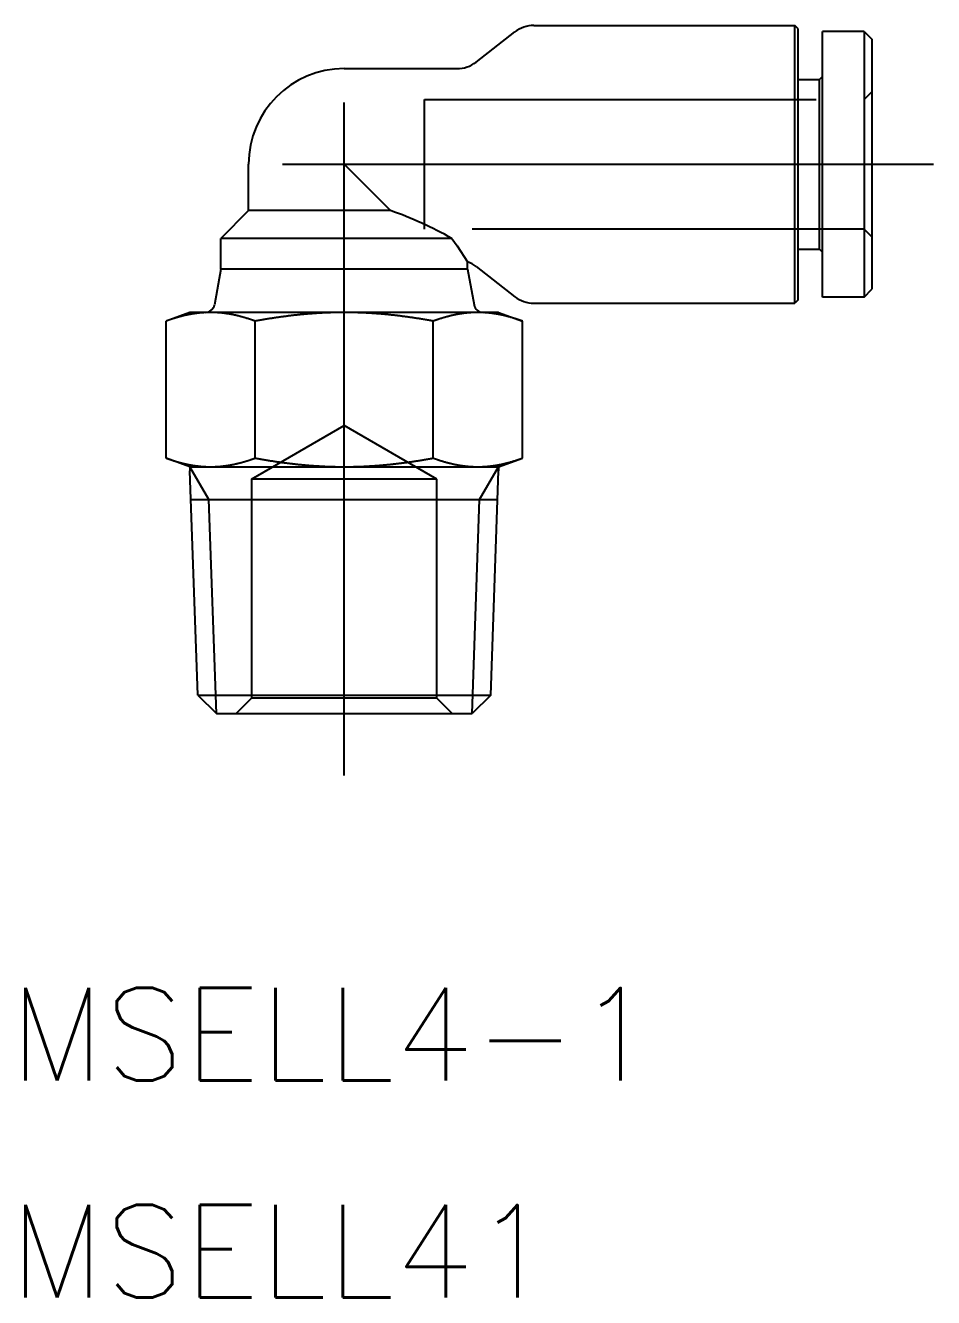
# Model space of a CAD drawing. Extents: x -10.3 to 52.8, y -18.9 to 24.3.
# Drawn here: x -10.33 to 19.1, y -18.92 to 22.3 of the extents above; entities that cross this region are included whole.
import ezdxf

# ---------------------------------------------------------------- set-up
doc = ezdxf.new("R2010")
doc.units = 0
doc.linetypes.add('CENTER', pattern=[50.8, 31.75, -6.35, 6.35, -6.35])
doc.linetypes.add('DASHED', pattern=[19.05, 12.7, -6.35])
doc.layers.get('0').update_dxf_attribs({"linetype": 'CONTINUOUS'})
doc.layers.add('CENTER', color=1, linetype='CENTER')
doc.styles.get("Standard").update_dxf_attribs({"font": 'txt.shx', "height": 3, "bigfont": 'bigfont.shx'})

msp = doc.modelspace()

# ---------------------------------------------------------------- linework, layer by layer
at = {"color": 7, "linetype": 'CONTINUOUS'}
for p, q in [((6.143108, 22.3), (14.6, 22.3)), ((14.6, 13.3), (14.6, 22.3)), ((14.7, 22.2), (14.6, 22.3)), ((4.270833, 21.110648), (5.529167, 22.089352)), ((14.7, 22.2), (14.7, 13.4)), ((15.5, 13.5), (15.5, 22.1)), ((16.85, 22.1), (15.5, 22.1)), ((16.85, 22.1), (16.85, 13.499985)), ((16.85, 22.1), (17.1, 21.85)), ((17.1, 21.85), (17.1, 13.749989)), ((0, 20.9), (3.656892, 20.9)), ((15.4, 20.55), (15.5, 20.65)), ((14.7, 20.55), (15.4, 20.55)), ((15.4, 15.05), (15.4, 20.55)), ((-3.1, 16.3), (-3.1, 17.8)), ((1.5, 16.3), (0, 17.8)), ((-3.1, 16.3), (-4, 15.4)), ((1.5, 16.3), (-3.1, 16.3)), ((3.485685, 15.4), (-4, 15.4)), ((-4, 14.4), (-4, 15.4)), ((3.485685, 15.4), (3.656496, 15.15721)), ((3.658654, 15.158657), (4, 14.639296)), ((14.7, 15.05), (15.4, 15.05)), ((15.4, 15.05), (15.5, 14.95)), ((4, 14.4), (4, 14.639296)), ((4.270833, 14.489352), (5.529167, 13.510648)), ((-4, 14.4), (-4.205846, 13.247263)), ((4, 14.4), (-4, 14.4)), ((4, 14.4), (4.205846, 13.247263)), ((16.85, 13.5), (17.1, 13.75)), ((6.143108, 13.3), (14.6, 13.3)), ((14.7, 13.4), (14.6, 13.3)), ((16.85, 13.5), (15.5, 13.5)), ((-5, 13), (-5.773503, 12.718468)), ((5, 13), (-5, 13)), ((5, 13), (5.773503, 12.718468)), ((-5.773503, 8.281532), (-5.773503, 12.718468)), ((-2.886751, 8.281532), (-2.886751, 12.718468)), ((2.886751, 8.281532), (2.886751, 12.718468)), ((5.773503, 8.281532), (5.773503, 12.718468)), ((-5, 8), (-5.773503, 8.281532)), ((5, 8), (5.773503, 8.281532)), ((-5, 8), (5, 8)), ((-5, 8), (-5, 7.86453)), ((-4.746388, 0.602023), (-5, 7.86453)), ((4.746388, 0.602023), (5, 7.86453)), ((5, 8), (5, 7.86453)), ((-4.967631, 6.937614), (4.967631, 6.937614)), ((-4.746388, 0.602023), (4.746388, 0.602023)), ((-4.746388, 0.602023), (-4.144365, 0)), ((4.746388, 0.602023), (4.144365, 0)), ((-4.144365, 0), (4.144365, 0))]:
    msp.add_line(p, q, dxfattribs=at)
at = {"color": 3, "linetype": 'DASHED'}
for p, q in [((2.6, 19.9), (16.85, 19.9)), ((2.6, 15.7), (2.6, 19.9)), ((16.85, 19.9), (17.1, 20.15)), ((16.85, 15.7), (2.6, 15.7)), ((17.1, 15.45), (16.85, 15.7)), ((-3, 7.6), (0, 9.332051)), ((3, 7.6), (0, 9.332051)), ((-3, 7.6), (-3, 0.5)), ((3, 7.6), (-3, 7.6)), ((3, 0.5), (3, 7.6)), ((-3, 0.5), (-3.5, 0)), ((3, 0.5), (-3, 0.5)), ((3.5, 0), (3, 0.5))]:
    msp.add_line(p, q, dxfattribs=at)
at = {"color": 3, "linetype": 'CONTINUOUS'}
for p, q in [((-4.386625, 6.937439), (-5, 7.999835)), ((4.386631, 6.937614), (5, 8)), ((-4.144365, 0), (-4.386625, 6.937439)), ((4.144365, 0), (4.386631, 6.937614))]:
    msp.add_line(p, q, dxfattribs=at)
at = {"color": 7}
for points in [[(-4.33013, 13, 0), (-4.34553, 13, 0), (-4.3609, 12.9999, 0), (-4.37624, 12.9997, 0), (-4.39155, 12.9995, 0), (-4.40684, 12.9991, 0), (-4.4221, 12.9988, 0), (-4.43734, 12.9983, 0), (-4.45256, 12.9978, 0), (-4.46775, 12.9972, 0), (-4.48292, 12.9966, 0), (-4.49807, 12.9959, 0), (-4.5132, 12.9951, 0), (-4.52831, 12.9943, 0), (-4.5434, 12.9934, 0), (-4.55847, 12.9924, 0), (-4.57353, 12.9914, 0), (-4.58857, 12.9903, 0), (-4.6036, 12.9891, 0), (-4.61861, 12.9879, 0), (-4.63361, 12.9866, 0), (-4.64859, 12.9853, 0), (-4.66356, 12.9839, 0), (-4.67853, 12.9824, 0), (-4.69348, 12.9809, 0), (-4.70842, 12.9793, 0), (-4.72336, 12.9776, 0), (-4.73828, 12.9759, 0), (-4.7532, 12.9741, 0), (-4.76811, 12.9723, 0), (-4.78302, 12.9704, 0), (-4.79792, 12.9684, 0), (-4.81282, 12.9664, 0), (-4.82772, 12.9643, 0), (-4.84261, 12.9622, 0), (-4.8575, 12.9599, 0), (-4.87239, 12.9577, 0), (-4.88727, 12.9554, 0), (-4.90216, 12.953, 0), (-4.91705, 12.9505, 0), (-4.93194, 12.948, 0), (-4.94683, 12.9454, 0), (-4.96173, 12.9428, 0), (-4.97663, 12.9401, 0), (-4.99154, 12.9374, 0), (-5.00645, 12.9346, 0), (-5.02136, 12.9317, 0), (-5.03628, 12.9288, 0), (-5.05121, 12.9258, 0), (-5.06615, 12.9228, 0), (-5.08109, 12.9197, 0), (-5.09605, 12.9165, 0), (-5.11101, 12.9133, 0), (-5.12599, 12.91, 0), (-5.14098, 12.9067, 0), (-5.15598, 12.9033, 0), (-5.17099, 12.8998, 0), (-5.18601, 12.8963, 0), (-5.20105, 12.8927, 0), (-5.21611, 12.8891, 0), (-5.23118, 12.8854, 0), (-5.24626, 12.8817, 0), (-5.26136, 12.8778, 0), (-5.27648, 12.874, 0), (-5.29162, 12.87, 0), (-5.30678, 12.8661, 0), (-5.32195, 12.862, 0), (-5.33715, 12.8579, 0), (-5.35237, 12.8537, 0), (-5.3676, 12.8495, 0), (-5.38286, 12.8452, 0), (-5.39815, 12.8409, 0), (-5.41345, 12.8365, 0), (-5.42878, 12.832, 0), (-5.44414, 12.8275, 0), (-5.45952, 12.8229, 0), (-5.47492, 12.8183, 0), (-5.49036, 12.8136, 0), (-5.50582, 12.8088, 0), (-5.52131, 12.804, 0), (-5.53682, 12.7991, 0), (-5.55237, 12.7942, 0), (-5.56795, 12.7891, 0), (-5.58356, 12.7841, 0), (-5.5992, 12.779, 0), (-5.61487, 12.7738, 0), (-5.63057, 12.7685, 0), (-5.64631, 12.7632, 0), (-5.66208, 12.7578, 0), (-5.67789, 12.7524, 0), (-5.69373, 12.7469, 0), (-5.70961, 12.7413, 0), (-5.72553, 12.7357, 0), (-5.74148, 12.73, 0), (-5.75747, 12.7243, 0), (-5.7735, 12.7185, 0)], [(-2.88675, 12.7185, 0), (-2.90278, 12.7243, 0), (-2.91877, 12.73, 0), (-2.93473, 12.7357, 0), (-2.95064, 12.7413, 0), (-2.96652, 12.7469, 0), (-2.98236, 12.7524, 0), (-2.99817, 12.7578, 0), (-3.01394, 12.7632, 0), (-3.02968, 12.7685, 0), (-3.04539, 12.7738, 0), (-3.06106, 12.779, 0), (-3.0767, 12.7841, 0), (-3.0923, 12.7891, 0), (-3.10788, 12.7942, 0), (-3.12343, 12.7991, 0), (-3.13895, 12.804, 0), (-3.15444, 12.8088, 0), (-3.1699, 12.8136, 0), (-3.18533, 12.8183, 0), (-3.20074, 12.8229, 0), (-3.21612, 12.8275, 0), (-3.23147, 12.832, 0), (-3.2468, 12.8365, 0), (-3.26211, 12.8409, 0), (-3.27739, 12.8452, 0), (-3.29265, 12.8495, 0), (-3.30789, 12.8537, 0), (-3.3231, 12.8579, 0), (-3.3383, 12.862, 0), (-3.35348, 12.8661, 0), (-3.36863, 12.87, 0), (-3.38377, 12.874, 0), (-3.39889, 12.8778, 0), (-3.41399, 12.8817, 0), (-3.42908, 12.8854, 0), (-3.44415, 12.8891, 0), (-3.4592, 12.8927, 0), (-3.47424, 12.8963, 0), (-3.48927, 12.8998, 0), (-3.50428, 12.9033, 0), (-3.51928, 12.9067, 0), (-3.53426, 12.91, 0), (-3.54924, 12.9133, 0), (-3.5642, 12.9165, 0), (-3.57916, 12.9197, 0), (-3.59411, 12.9228, 0), (-3.60904, 12.9258, 0), (-3.62397, 12.9288, 0), (-3.63889, 12.9317, 0), (-3.65381, 12.9346, 0), (-3.66872, 12.9374, 0), (-3.68362, 12.9401, 0), (-3.69852, 12.9428, 0), (-3.71342, 12.9454, 0), (-3.72831, 12.948, 0), (-3.7432, 12.9505, 0), (-3.75809, 12.953, 0), (-3.77298, 12.9554, 0), (-3.78787, 12.9577, 0), (-3.80276, 12.9599, 0), (-3.81765, 12.9622, 0), (-3.83254, 12.9643, 0), (-3.84743, 12.9664, 0), (-3.86233, 12.9684, 0), (-3.87723, 12.9704, 0), (-3.89214, 12.9723, 0), (-3.90705, 12.9741, 0), (-3.92197, 12.9759, 0), (-3.9369, 12.9776, 0), (-3.95183, 12.9793, 0), (-3.96677, 12.9809, 0), (-3.98173, 12.9824, 0), (-3.99669, 12.9839, 0), (-4.01166, 12.9853, 0), (-4.02665, 12.9866, 0), (-4.04165, 12.9879, 0), (-4.05666, 12.9891, 0), (-4.07168, 12.9903, 0), (-4.08673, 12.9914, 0), (-4.10178, 12.9924, 0), (-4.11686, 12.9934, 0), (-4.13195, 12.9943, 0), (-4.14706, 12.9951, 0), (-4.16219, 12.9959, 0), (-4.17733, 12.9966, 0), (-4.1925, 12.9972, 0), (-4.2077, 12.9978, 0), (-4.22291, 12.9983, 0), (-4.23815, 12.9988, 0), (-4.25341, 12.9991, 0), (-4.2687, 12.9995, 0), (-4.28402, 12.9997, 0), (-4.29936, 12.9999, 0), (-4.31473, 13, 0), (-4.33013, 13, 0)], [(0, 13, 0), (-0.030799, 13, 0), (-0.06154, 12.9999, 0), (-0.092224, 12.9997, 0), (-0.122854, 12.9995, 0), (-0.15343, 12.9991, 0), (-0.183956, 12.9988, 0), (-0.214433, 12.9983, 0), (-0.244862, 12.9978, 0), (-0.275246, 12.9972, 0), (-0.305586, 12.9966, 0), (-0.335884, 12.9959, 0), (-0.366141, 12.9951, 0), (-0.39636, 12.9943, 0), (-0.426543, 12.9934, 0), (-0.45669, 12.9924, 0), (-0.486804, 12.9914, 0), (-0.516885, 12.9903, 0), (-0.546937, 12.9891, 0), (-0.57696, 12.9879, 0), (-0.606957, 12.9866, 0), (-0.636928, 12.9853, 0), (-0.666875, 12.9839, 0), (-0.6968, 12.9824, 0), (-0.726705, 12.9809, 0), (-0.756591, 12.9793, 0), (-0.786459, 12.9776, 0), (-0.816311, 12.9759, 0), (-0.846149, 12.9741, 0), (-0.875975, 12.9723, 0), (-0.905788, 12.9704, 0), (-0.935592, 12.9684, 0), (-0.965388, 12.9664, 0), (-0.995177, 12.9643, 0), (-1.02496, 12.9622, 0), (-1.05474, 12.9599, 0), (-1.08452, 12.9577, 0), (-1.11429, 12.9554, 0), (-1.14407, 12.953, 0), (-1.17385, 12.9505, 0), (-1.20363, 12.948, 0), (-1.23342, 12.9454, 0), (-1.26321, 12.9428, 0), (-1.29301, 12.9401, 0), (-1.32282, 12.9374, 0), (-1.35264, 12.9346, 0), (-1.38247, 12.9317, 0), (-1.41231, 12.9288, 0), (-1.44217, 12.9258, 0), (-1.47204, 12.9228, 0), (-1.50194, 12.9197, 0), (-1.53185, 12.9165, 0), (-1.56178, 12.9133, 0), (-1.59173, 12.91, 0), (-1.6217, 12.9067, 0), (-1.6517, 12.9033, 0), (-1.68172, 12.8998, 0), (-1.71177, 12.8963, 0), (-1.74185, 12.8927, 0), (-1.77196, 12.8891, 0), (-1.8021, 12.8854, 0), (-1.83227, 12.8817, 0), (-1.86247, 12.8778, 0), (-1.89271, 12.874, 0), (-1.92299, 12.87, 0), (-1.9533, 12.8661, 0), (-1.98365, 12.862, 0), (-2.01404, 12.8579, 0), (-2.04448, 12.8537, 0), (-2.07495, 12.8495, 0), (-2.10547, 12.8452, 0), (-2.13604, 12.8409, 0), (-2.16665, 12.8365, 0), (-2.19731, 12.832, 0), (-2.22802, 12.8275, 0), (-2.25878, 12.8229, 0), (-2.2896, 12.8183, 0), (-2.32046, 12.8136, 0), (-2.35138, 12.8088, 0), (-2.38236, 12.804, 0), (-2.4134, 12.7991, 0), (-2.44449, 12.7942, 0), (-2.47564, 12.7891, 0), (-2.50686, 12.7841, 0), (-2.53814, 12.779, 0), (-2.56948, 12.7738, 0), (-2.60089, 12.7685, 0), (-2.63237, 12.7632, 0), (-2.66391, 12.7578, 0), (-2.69552, 12.7524, 0), (-2.72721, 12.7469, 0), (-2.75897, 12.7413, 0), (-2.7908, 12.7357, 0), (-2.82271, 12.73, 0), (-2.85469, 12.7243, 0), (-2.88675, 12.7185, 0)], [(2.88675, 12.7185, 0), (2.85469, 12.7243, 0), (2.82271, 12.73, 0), (2.7908, 12.7357, 0), (2.75897, 12.7413, 0), (2.72721, 12.7469, 0), (2.69552, 12.7524, 0), (2.66391, 12.7578, 0), (2.63237, 12.7632, 0), (2.60089, 12.7685, 0), (2.56948, 12.7738, 0), (2.53814, 12.779, 0), (2.50686, 12.7841, 0), (2.47564, 12.7891, 0), (2.44449, 12.7942, 0), (2.4134, 12.7991, 0), (2.38236, 12.804, 0), (2.35138, 12.8088, 0), (2.32046, 12.8136, 0), (2.2896, 12.8183, 0), (2.25878, 12.8229, 0), (2.22802, 12.8275, 0), (2.19731, 12.832, 0), (2.16665, 12.8365, 0), (2.13604, 12.8409, 0), (2.10547, 12.8452, 0), (2.07495, 12.8495, 0), (2.04448, 12.8537, 0), (2.01404, 12.8579, 0), (1.98365, 12.862, 0), (1.9533, 12.8661, 0), (1.92299, 12.87, 0), (1.89271, 12.874, 0), (1.86247, 12.8778, 0), (1.83227, 12.8817, 0), (1.8021, 12.8854, 0), (1.77196, 12.8891, 0), (1.74185, 12.8927, 0), (1.71177, 12.8963, 0), (1.68172, 12.8998, 0), (1.6517, 12.9033, 0), (1.6217, 12.9067, 0), (1.59173, 12.91, 0), (1.56178, 12.9133, 0), (1.53185, 12.9165, 0), (1.50194, 12.9197, 0), (1.47204, 12.9228, 0), (1.44217, 12.9258, 0), (1.41231, 12.9288, 0), (1.38247, 12.9317, 0), (1.35264, 12.9346, 0), (1.32282, 12.9374, 0), (1.29301, 12.9401, 0), (1.26321, 12.9428, 0), (1.23342, 12.9454, 0), (1.20363, 12.948, 0), (1.17385, 12.9505, 0), (1.14407, 12.953, 0), (1.11429, 12.9554, 0), (1.08452, 12.9577, 0), (1.05474, 12.9599, 0), (1.02496, 12.9622, 0), (0.995177, 12.9643, 0), (0.965388, 12.9664, 0), (0.935592, 12.9684, 0), (0.905788, 12.9704, 0), (0.875975, 12.9723, 0), (0.846149, 12.9741, 0), (0.816311, 12.9759, 0), (0.786459, 12.9776, 0), (0.756591, 12.9793, 0), (0.726705, 12.9809, 0), (0.6968, 12.9824, 0), (0.666875, 12.9839, 0), (0.636928, 12.9853, 0), (0.606957, 12.9866, 0), (0.57696, 12.9879, 0), (0.546937, 12.9891, 0), (0.516885, 12.9903, 0), (0.486804, 12.9914, 0), (0.45669, 12.9924, 0), (0.426543, 12.9934, 0), (0.39636, 12.9943, 0), (0.366141, 12.9951, 0), (0.335884, 12.9959, 0), (0.305586, 12.9966, 0), (0.275246, 12.9972, 0), (0.244862, 12.9978, 0), (0.214433, 12.9983, 0), (0.183956, 12.9988, 0), (0.15343, 12.9991, 0), (0.122854, 12.9995, 0), (0.092224, 12.9997, 0), (0.06154, 12.9999, 0), (0.030799, 13, 0), (0, 13, 0)], [(4.33013, 13, 0), (4.31473, 13, 0), (4.29936, 12.9999, 0), (4.28402, 12.9997, 0), (4.2687, 12.9995, 0), (4.25341, 12.9991, 0), (4.23815, 12.9988, 0), (4.22291, 12.9983, 0), (4.2077, 12.9978, 0), (4.1925, 12.9972, 0), (4.17733, 12.9966, 0), (4.16219, 12.9959, 0), (4.14706, 12.9951, 0), (4.13195, 12.9943, 0), (4.11686, 12.9934, 0), (4.10178, 12.9924, 0), (4.08673, 12.9914, 0), (4.07168, 12.9903, 0), (4.05666, 12.9891, 0), (4.04165, 12.9879, 0), (4.02665, 12.9866, 0), (4.01166, 12.9853, 0), (3.99669, 12.9839, 0), (3.98173, 12.9824, 0), (3.96677, 12.9809, 0), (3.95183, 12.9793, 0), (3.9369, 12.9776, 0), (3.92197, 12.9759, 0), (3.90705, 12.9741, 0), (3.89214, 12.9723, 0), (3.87723, 12.9704, 0), (3.86233, 12.9684, 0), (3.84743, 12.9664, 0), (3.83254, 12.9643, 0), (3.81765, 12.9622, 0), (3.80276, 12.9599, 0), (3.78787, 12.9577, 0), (3.77298, 12.9554, 0), (3.75809, 12.953, 0), (3.7432, 12.9505, 0), (3.72831, 12.948, 0), (3.71342, 12.9454, 0), (3.69852, 12.9428, 0), (3.68362, 12.9401, 0), (3.66872, 12.9374, 0), (3.65381, 12.9346, 0), (3.63889, 12.9317, 0), (3.62397, 12.9288, 0), (3.60904, 12.9258, 0), (3.59411, 12.9228, 0), (3.57916, 12.9197, 0), (3.5642, 12.9165, 0), (3.54924, 12.9133, 0), (3.53426, 12.91, 0), (3.51928, 12.9067, 0), (3.50428, 12.9033, 0), (3.48927, 12.8998, 0), (3.47424, 12.8963, 0), (3.4592, 12.8927, 0), (3.44415, 12.8891, 0), (3.42908, 12.8854, 0), (3.41399, 12.8817, 0), (3.39889, 12.8778, 0), (3.38377, 12.874, 0), (3.36863, 12.87, 0), (3.35348, 12.8661, 0), (3.3383, 12.862, 0), (3.3231, 12.8579, 0), (3.30789, 12.8537, 0), (3.29265, 12.8495, 0), (3.27739, 12.8452, 0), (3.26211, 12.8409, 0), (3.2468, 12.8365, 0), (3.23147, 12.832, 0), (3.21612, 12.8275, 0), (3.20074, 12.8229, 0), (3.18533, 12.8183, 0), (3.1699, 12.8136, 0), (3.15444, 12.8088, 0), (3.13895, 12.804, 0), (3.12343, 12.7991, 0), (3.10788, 12.7942, 0), (3.0923, 12.7891, 0), (3.0767, 12.7841, 0), (3.06106, 12.779, 0), (3.04539, 12.7738, 0), (3.02968, 12.7685, 0), (3.01394, 12.7632, 0), (2.99817, 12.7578, 0), (2.98236, 12.7524, 0), (2.96652, 12.7469, 0), (2.95064, 12.7413, 0), (2.93473, 12.7357, 0), (2.91877, 12.73, 0), (2.90278, 12.7243, 0), (2.88675, 12.7185, 0)], [(5.7735, 12.7185, 0), (5.75747, 12.7243, 0), (5.74148, 12.73, 0), (5.72553, 12.7357, 0), (5.70961, 12.7413, 0), (5.69373, 12.7469, 0), (5.67789, 12.7524, 0), (5.66208, 12.7578, 0), (5.64631, 12.7632, 0), (5.63057, 12.7685, 0), (5.61487, 12.7738, 0), (5.5992, 12.779, 0), (5.58356, 12.7841, 0), (5.56795, 12.7891, 0), (5.55237, 12.7942, 0), (5.53682, 12.7991, 0), (5.52131, 12.804, 0), (5.50582, 12.8088, 0), (5.49036, 12.8136, 0), (5.47492, 12.8183, 0), (5.45952, 12.8229, 0), (5.44414, 12.8275, 0), (5.42878, 12.832, 0), (5.41345, 12.8365, 0), (5.39815, 12.8409, 0), (5.38286, 12.8452, 0), (5.3676, 12.8495, 0), (5.35237, 12.8537, 0), (5.33715, 12.8579, 0), (5.32195, 12.862, 0), (5.30678, 12.8661, 0), (5.29162, 12.87, 0), (5.27648, 12.874, 0), (5.26136, 12.8778, 0), (5.24626, 12.8817, 0), (5.23118, 12.8854, 0), (5.21611, 12.8891, 0), (5.20105, 12.8927, 0), (5.18601, 12.8963, 0), (5.17099, 12.8998, 0), (5.15598, 12.9033, 0), (5.14098, 12.9067, 0), (5.12599, 12.91, 0), (5.11101, 12.9133, 0), (5.09605, 12.9165, 0), (5.08109, 12.9197, 0), (5.06615, 12.9228, 0), (5.05121, 12.9258, 0), (5.03628, 12.9288, 0), (5.02136, 12.9317, 0), (5.00645, 12.9346, 0), (4.99154, 12.9374, 0), (4.97663, 12.9401, 0), (4.96173, 12.9428, 0), (4.94683, 12.9454, 0), (4.93194, 12.948, 0), (4.91705, 12.9505, 0), (4.90216, 12.953, 0), (4.88727, 12.9554, 0), (4.87239, 12.9577, 0), (4.8575, 12.9599, 0), (4.84261, 12.9622, 0), (4.82772, 12.9643, 0), (4.81282, 12.9664, 0), (4.79792, 12.9684, 0), (4.78302, 12.9704, 0), (4.76811, 12.9723, 0), (4.7532, 12.9741, 0), (4.73828, 12.9759, 0), (4.72336, 12.9776, 0), (4.70842, 12.9793, 0), (4.69348, 12.9809, 0), (4.67853, 12.9824, 0), (4.66356, 12.9839, 0), (4.64859, 12.9853, 0), (4.63361, 12.9866, 0), (4.61861, 12.9879, 0), (4.6036, 12.9891, 0), (4.58857, 12.9903, 0), (4.57353, 12.9914, 0), (4.55847, 12.9924, 0), (4.5434, 12.9934, 0), (4.52831, 12.9943, 0), (4.5132, 12.9951, 0), (4.49807, 12.9959, 0), (4.48292, 12.9966, 0), (4.46775, 12.9972, 0), (4.45256, 12.9978, 0), (4.43734, 12.9983, 0), (4.4221, 12.9988, 0), (4.40684, 12.9991, 0), (4.39155, 12.9995, 0), (4.37624, 12.9997, 0), (4.3609, 12.9999, 0), (4.34553, 13, 0), (4.33013, 13, 0)], [(-5.7735, 8.28153, 0), (-5.75769, 8.2758, 0), (-5.74192, 8.27013, 0), (-5.72618, 8.26452, 0), (-5.71047, 8.25897, 0), (-5.69479, 8.25348, 0), (-5.67914, 8.24804, 0), (-5.66352, 8.24267, 0), (-5.64793, 8.23735, 0), (-5.63237, 8.23209, 0), (-5.61684, 8.2269, 0), (-5.60134, 8.22176, 0), (-5.58586, 8.21667, 0), (-5.57041, 8.21165, 0), (-5.55498, 8.20669, 0), (-5.53958, 8.20178, 0), (-5.52421, 8.19693, 0), (-5.50886, 8.19214, 0), (-5.49353, 8.1874, 0), (-5.47822, 8.18273, 0), (-5.46294, 8.17811, 0), (-5.44768, 8.17355, 0), (-5.43244, 8.16905, 0), (-5.41721, 8.16461, 0), (-5.40201, 8.16022, 0), (-5.38683, 8.15589, 0), (-5.37166, 8.15162, 0), (-5.35651, 8.1474, 0), (-5.34138, 8.14325, 0), (-5.32627, 8.13915, 0), (-5.31117, 8.1351, 0), (-5.29608, 8.13112, 0), (-5.28101, 8.12719, 0), (-5.26595, 8.12332, 0), (-5.25091, 8.11951, 0), (-5.23588, 8.11576, 0), (-5.22086, 8.11206, 0), (-5.20585, 8.10842, 0), (-5.19085, 8.10484, 0), (-5.17586, 8.10131, 0), (-5.16088, 8.09785, 0), (-5.14591, 8.09444, 0), (-5.13095, 8.09109, 0), (-5.11599, 8.0878, 0), (-5.10104, 8.08456, 0), (-5.0861, 8.08138, 0), (-5.07116, 8.07826, 0), (-5.05622, 8.0752, 0), (-5.04129, 8.0722, 0), (-5.02636, 8.06926, 0), (-5.01144, 8.06637, 0), (-4.99651, 8.06354, 0), (-4.98159, 8.06077, 0), (-4.96667, 8.05806, 0), (-4.95175, 8.05541, 0), (-4.93682, 8.05282, 0), (-4.92189, 8.05029, 0), (-4.90697, 8.04782, 0), (-4.89203, 8.0454, 0), (-4.8771, 8.04305, 0), (-4.86216, 8.04075, 0), (-4.84721, 8.03852, 0), (-4.83226, 8.03634, 0), (-4.8173, 8.03423, 0), (-4.80233, 8.03218, 0), (-4.78736, 8.03019, 0), (-4.77237, 8.02825, 0), (-4.75738, 8.02638, 0), (-4.74237, 8.02458, 0), (-4.72735, 8.02283, 0), (-4.71232, 8.02114, 0), (-4.69728, 8.01952, 0), (-4.68222, 8.01796, 0), (-4.66715, 8.01646, 0), (-4.65207, 8.01503, 0), (-4.63696, 8.01366, 0), (-4.62184, 8.01235, 0), (-4.60671, 8.0111, 0), (-4.59155, 8.00992, 0), (-4.57637, 8.00881, 0), (-4.56117, 8.00776, 0), (-4.54596, 8.00677, 0), (-4.53071, 8.00585, 0), (-4.51545, 8.00499, 0), (-4.50016, 8.0042, 0), (-4.48485, 8.00348, 0), (-4.46951, 8.00283, 0), (-4.45414, 8.00224, 0), (-4.43875, 8.00172, 0), (-4.42332, 8.00126, 0), (-4.40787, 8.00088, 0), (-4.39239, 8.00056, 0), (-4.37687, 8.00032, 0), (-4.36132, 8.00014, 0), (-4.34574, 8.00004, 0), (-4.33013, 8, 0)], [(-4.33013, 8, 0), (-4.31451, 8.00004, 0), (-4.29893, 8.00014, 0), (-4.28338, 8.00032, 0), (-4.26787, 8.00056, 0), (-4.25238, 8.00088, 0), (-4.23693, 8.00126, 0), (-4.22151, 8.00172, 0), (-4.20611, 8.00224, 0), (-4.19075, 8.00283, 0), (-4.17541, 8.00348, 0), (-4.16009, 8.0042, 0), (-4.1448, 8.00499, 0), (-4.12954, 8.00585, 0), (-4.1143, 8.00677, 0), (-4.09908, 8.00776, 0), (-4.08388, 8.00881, 0), (-4.06871, 8.00992, 0), (-4.05355, 8.0111, 0), (-4.03841, 8.01235, 0), (-4.02329, 8.01366, 0), (-4.00819, 8.01503, 0), (-3.9931, 8.01646, 0), (-3.97803, 8.01796, 0), (-3.96297, 8.01952, 0), (-3.94793, 8.02114, 0), (-3.9329, 8.02283, 0), (-3.91788, 8.02458, 0), (-3.90288, 8.02638, 0), (-3.88788, 8.02825, 0), (-3.8729, 8.03019, 0), (-3.85792, 8.03218, 0), (-3.84296, 8.03423, 0), (-3.828, 8.03634, 0), (-3.81304, 8.03852, 0), (-3.7981, 8.04075, 0), (-3.78316, 8.04305, 0), (-3.76822, 8.0454, 0), (-3.75329, 8.04782, 0), (-3.73836, 8.05029, 0), (-3.72343, 8.05282, 0), (-3.70851, 8.05541, 0), (-3.69359, 8.05806, 0), (-3.67866, 8.06077, 0), (-3.66374, 8.06354, 0), (-3.64882, 8.06637, 0), (-3.63389, 8.06926, 0), (-3.61896, 8.0722, 0), (-3.60403, 8.0752, 0), (-3.5891, 8.07826, 0), (-3.57416, 8.08138, 0), (-3.55921, 8.08456, 0), (-3.54426, 8.0878, 0), (-3.52931, 8.09109, 0), (-3.51434, 8.09444, 0), (-3.49937, 8.09785, 0), (-3.48439, 8.10131, 0), (-3.4694, 8.10484, 0), (-3.4544, 8.10842, 0), (-3.4394, 8.11206, 0), (-3.42438, 8.11576, 0), (-3.40934, 8.11951, 0), (-3.3943, 8.12332, 0), (-3.37924, 8.12719, 0), (-3.36417, 8.13112, 0), (-3.34909, 8.1351, 0), (-3.33399, 8.13915, 0), (-3.31887, 8.14325, 0), (-3.30374, 8.1474, 0), (-3.28859, 8.15162, 0), (-3.27343, 8.15589, 0), (-3.25824, 8.16022, 0), (-3.24304, 8.16461, 0), (-3.22782, 8.16905, 0), (-3.21258, 8.17355, 0), (-3.19731, 8.17811, 0), (-3.18203, 8.18273, 0), (-3.16672, 8.1874, 0), (-3.1514, 8.19214, 0), (-3.13604, 8.19693, 0), (-3.12067, 8.20178, 0), (-3.10527, 8.20669, 0), (-3.08984, 8.21165, 0), (-3.07439, 8.21667, 0), (-3.05892, 8.22176, 0), (-3.04341, 8.2269, 0), (-3.02788, 8.23209, 0), (-3.01232, 8.23735, 0), (-2.99673, 8.24267, 0), (-2.98112, 8.24804, 0), (-2.96547, 8.25348, 0), (-2.94979, 8.25897, 0), (-2.93408, 8.26452, 0), (-2.91834, 8.27013, 0), (-2.90256, 8.2758, 0), (-2.88675, 8.28153, 0)], [(-2.88675, 8.28153, 0), (-2.85513, 8.2758, 0), (-2.82358, 8.27013, 0), (-2.7921, 8.26452, 0), (-2.76068, 8.25897, 0), (-2.72932, 8.25348, 0), (-2.69802, 8.24804, 0), (-2.66679, 8.24267, 0), (-2.63561, 8.23735, 0), (-2.60449, 8.23209, 0), (-2.57343, 8.2269, 0), (-2.54242, 8.22176, 0), (-2.51147, 8.21667, 0), (-2.48056, 8.21165, 0), (-2.44971, 8.20669, 0), (-2.41892, 8.20178, 0), (-2.38816, 8.19693, 0), (-2.35746, 8.19214, 0), (-2.3268, 8.1874, 0), (-2.29619, 8.18273, 0), (-2.26563, 8.17811, 0), (-2.2351, 8.17355, 0), (-2.20462, 8.16905, 0), (-2.17417, 8.16461, 0), (-2.14377, 8.16022, 0), (-2.1134, 8.15589, 0), (-2.08307, 8.15162, 0), (-2.05277, 8.1474, 0), (-2.02251, 8.14325, 0), (-1.99228, 8.13915, 0), (-1.96208, 8.1351, 0), (-1.93191, 8.13112, 0), (-1.90177, 8.12719, 0), (-1.87165, 8.12332, 0), (-1.84157, 8.11951, 0), (-1.8115, 8.11576, 0), (-1.78146, 8.11206, 0), (-1.75145, 8.10842, 0), (-1.72145, 8.10484, 0), (-1.69147, 8.10131, 0), (-1.66151, 8.09785, 0), (-1.63157, 8.09444, 0), (-1.60164, 8.09109, 0), (-1.57173, 8.0878, 0), (-1.54183, 8.08456, 0), (-1.51194, 8.08138, 0), (-1.48206, 8.07826, 0), (-1.45219, 8.0752, 0), (-1.42233, 8.0722, 0), (-1.39247, 8.06926, 0), (-1.36262, 8.06637, 0), (-1.33277, 8.06354, 0), (-1.30293, 8.06077, 0), (-1.27308, 8.05806, 0), (-1.24324, 8.05541, 0), (-1.21339, 8.05282, 0), (-1.18354, 8.05029, 0), (-1.15368, 8.04782, 0), (-1.12381, 8.0454, 0), (-1.09394, 8.04305, 0), (-1.06406, 8.04075, 0), (-1.03417, 8.03852, 0), (-1.00426, 8.03634, 0), (-0.974343, 8.03423, 0), (-0.944408, 8.03218, 0), (-0.914457, 8.03019, 0), (-0.884488, 8.02825, 0), (-0.854498, 8.02638, 0), (-0.824487, 8.02458, 0), (-0.794453, 8.02283, 0), (-0.764394, 8.02114, 0), (-0.734309, 8.01952, 0), (-0.704196, 8.01796, 0), (-0.674053, 8.01646, 0), (-0.64388, 8.01503, 0), (-0.613674, 8.01366, 0), (-0.583433, 8.01235, 0), (-0.553157, 8.0111, 0), (-0.522842, 8.00992, 0), (-0.492489, 8.00881, 0), (-0.462094, 8.00776, 0), (-0.431656, 8.00677, 0), (-0.401174, 8.00585, 0), (-0.370645, 8.00499, 0), (-0.340067, 8.0042, 0), (-0.30944, 8.00348, 0), (-0.278761, 8.00283, 0), (-0.248028, 8.00224, 0), (-0.21724, 8.00172, 0), (-0.186394, 8.00126, 0), (-0.155488, 8.00088, 0), (-0.124521, 8.00056, 0), (-0.093491, 8.00032, 0), (-0.062395, 8.00014, 0), (-0.031232, 8.00004, 0), (0, 8, 0)], [(0, 8, 0), (0.031232, 8.00004, 0), (0.062395, 8.00014, 0), (0.093491, 8.00032, 0), (0.124521, 8.00056, 0), (0.155488, 8.00088, 0), (0.186394, 8.00126, 0), (0.21724, 8.00172, 0), (0.248028, 8.00224, 0), (0.278761, 8.00283, 0), (0.30944, 8.00348, 0), (0.340067, 8.0042, 0), (0.370645, 8.00499, 0), (0.401174, 8.00585, 0), (0.431656, 8.00677, 0), (0.462094, 8.00776, 0), (0.492489, 8.00881, 0), (0.522842, 8.00992, 0), (0.553157, 8.0111, 0), (0.583433, 8.01235, 0), (0.613674, 8.01366, 0), (0.64388, 8.01503, 0), (0.674053, 8.01646, 0), (0.704196, 8.01796, 0), (0.734309, 8.01952, 0), (0.764394, 8.02114, 0), (0.794453, 8.02283, 0), (0.824487, 8.02458, 0), (0.854498, 8.02638, 0), (0.884488, 8.02825, 0), (0.914457, 8.03019, 0), (0.944408, 8.03218, 0), (0.974343, 8.03423, 0), (1.00426, 8.03634, 0), (1.03417, 8.03852, 0), (1.06406, 8.04075, 0), (1.09394, 8.04305, 0), (1.12381, 8.0454, 0), (1.15368, 8.04782, 0), (1.18354, 8.05029, 0), (1.21339, 8.05282, 0), (1.24324, 8.05541, 0), (1.27308, 8.05806, 0), (1.30293, 8.06077, 0), (1.33277, 8.06354, 0), (1.36262, 8.06637, 0), (1.39247, 8.06926, 0), (1.42233, 8.0722, 0), (1.45219, 8.0752, 0), (1.48206, 8.07826, 0), (1.51194, 8.08138, 0), (1.54183, 8.08456, 0), (1.57173, 8.0878, 0), (1.60164, 8.09109, 0), (1.63157, 8.09444, 0), (1.66151, 8.09785, 0), (1.69147, 8.10131, 0), (1.72145, 8.10484, 0), (1.75145, 8.10842, 0), (1.78146, 8.11206, 0), (1.8115, 8.11576, 0), (1.84157, 8.11951, 0), (1.87165, 8.12332, 0), (1.90177, 8.12719, 0), (1.93191, 8.13112, 0), (1.96208, 8.1351, 0), (1.99228, 8.13915, 0), (2.02251, 8.14325, 0), (2.05277, 8.1474, 0), (2.08307, 8.15162, 0), (2.1134, 8.15589, 0), (2.14377, 8.16022, 0), (2.17417, 8.16461, 0), (2.20462, 8.16905, 0), (2.2351, 8.17355, 0), (2.26563, 8.17811, 0), (2.29619, 8.18273, 0), (2.3268, 8.1874, 0), (2.35746, 8.19214, 0), (2.38816, 8.19693, 0), (2.41892, 8.20178, 0), (2.44971, 8.20669, 0), (2.48056, 8.21165, 0), (2.51147, 8.21667, 0), (2.54242, 8.22176, 0), (2.57343, 8.2269, 0), (2.60449, 8.23209, 0), (2.63561, 8.23735, 0), (2.66679, 8.24267, 0), (2.69802, 8.24804, 0), (2.72932, 8.25348, 0), (2.76068, 8.25897, 0), (2.7921, 8.26452, 0), (2.82358, 8.27013, 0), (2.85513, 8.2758, 0), (2.88675, 8.28153, 0)], [(2.88675, 8.28153, 0), (2.90256, 8.2758, 0), (2.91834, 8.27013, 0), (2.93408, 8.26452, 0), (2.94979, 8.25897, 0), (2.96547, 8.25348, 0), (2.98112, 8.24804, 0), (2.99673, 8.24267, 0), (3.01232, 8.23735, 0), (3.02788, 8.23209, 0), (3.04341, 8.2269, 0), (3.05892, 8.22176, 0), (3.07439, 8.21667, 0), (3.08984, 8.21165, 0), (3.10527, 8.20669, 0), (3.12067, 8.20178, 0), (3.13604, 8.19693, 0), (3.1514, 8.19214, 0), (3.16672, 8.1874, 0), (3.18203, 8.18273, 0), (3.19731, 8.17811, 0), (3.21258, 8.17355, 0), (3.22782, 8.16905, 0), (3.24304, 8.16461, 0), (3.25824, 8.16022, 0), (3.27343, 8.15589, 0), (3.28859, 8.15162, 0), (3.30374, 8.1474, 0), (3.31887, 8.14325, 0), (3.33399, 8.13915, 0), (3.34909, 8.1351, 0), (3.36417, 8.13112, 0), (3.37924, 8.12719, 0), (3.3943, 8.12332, 0), (3.40934, 8.11951, 0), (3.42438, 8.11576, 0), (3.4394, 8.11206, 0), (3.4544, 8.10842, 0), (3.4694, 8.10484, 0), (3.48439, 8.10131, 0), (3.49937, 8.09785, 0), (3.51434, 8.09444, 0), (3.52931, 8.09109, 0), (3.54426, 8.0878, 0), (3.55921, 8.08456, 0), (3.57416, 8.08138, 0), (3.5891, 8.07826, 0), (3.60403, 8.0752, 0), (3.61896, 8.0722, 0), (3.63389, 8.06926, 0), (3.64882, 8.06637, 0), (3.66374, 8.06354, 0), (3.67866, 8.06077, 0), (3.69359, 8.05806, 0), (3.70851, 8.05541, 0), (3.72343, 8.05282, 0), (3.73836, 8.05029, 0), (3.75329, 8.04782, 0), (3.76822, 8.0454, 0), (3.78316, 8.04305, 0), (3.7981, 8.04075, 0), (3.81304, 8.03852, 0), (3.828, 8.03634, 0), (3.84296, 8.03423, 0), (3.85792, 8.03218, 0), (3.8729, 8.03019, 0), (3.88788, 8.02825, 0), (3.90288, 8.02638, 0), (3.91788, 8.02458, 0), (3.9329, 8.02283, 0), (3.94793, 8.02114, 0), (3.96297, 8.01952, 0), (3.97803, 8.01796, 0), (3.9931, 8.01646, 0), (4.00819, 8.01503, 0), (4.02329, 8.01366, 0), (4.03841, 8.01235, 0), (4.05355, 8.0111, 0), (4.06871, 8.00992, 0), (4.08388, 8.00881, 0), (4.09908, 8.00776, 0), (4.1143, 8.00677, 0), (4.12954, 8.00585, 0), (4.1448, 8.00499, 0), (4.16009, 8.0042, 0), (4.17541, 8.00348, 0), (4.19075, 8.00283, 0), (4.20611, 8.00224, 0), (4.22151, 8.00172, 0), (4.23693, 8.00126, 0), (4.25238, 8.00088, 0), (4.26787, 8.00056, 0), (4.28338, 8.00032, 0), (4.29893, 8.00014, 0), (4.31451, 8.00004, 0), (4.33013, 8, 0)], [(4.33013, 8, 0), (4.34574, 8.00004, 0), (4.36132, 8.00014, 0), (4.37687, 8.00032, 0), (4.39239, 8.00056, 0), (4.40787, 8.00088, 0), (4.42332, 8.00126, 0), (4.43875, 8.00172, 0), (4.45414, 8.00224, 0), (4.46951, 8.00283, 0), (4.48485, 8.00348, 0), (4.50016, 8.0042, 0), (4.51545, 8.00499, 0), (4.53071, 8.00585, 0), (4.54596, 8.00677, 0), (4.56117, 8.00776, 0), (4.57637, 8.00881, 0), (4.59155, 8.00992, 0), (4.60671, 8.0111, 0), (4.62184, 8.01235, 0), (4.63696, 8.01366, 0), (4.65207, 8.01503, 0), (4.66715, 8.01646, 0), (4.68222, 8.01796, 0), (4.69728, 8.01952, 0), (4.71232, 8.02114, 0), (4.72735, 8.02283, 0), (4.74237, 8.02458, 0), (4.75738, 8.02638, 0), (4.77237, 8.02825, 0), (4.78736, 8.03019, 0), (4.80233, 8.03218, 0), (4.8173, 8.03423, 0), (4.83226, 8.03634, 0), (4.84721, 8.03852, 0), (4.86216, 8.04075, 0), (4.8771, 8.04305, 0), (4.89203, 8.0454, 0), (4.90697, 8.04782, 0), (4.92189, 8.05029, 0), (4.93682, 8.05282, 0), (4.95175, 8.05541, 0), (4.96667, 8.05806, 0), (4.98159, 8.06077, 0), (4.99651, 8.06354, 0), (5.01144, 8.06637, 0), (5.02636, 8.06926, 0), (5.04129, 8.0722, 0), (5.05622, 8.0752, 0), (5.07116, 8.07826, 0), (5.0861, 8.08138, 0), (5.10104, 8.08456, 0), (5.11599, 8.0878, 0), (5.13095, 8.09109, 0), (5.14591, 8.09444, 0), (5.16088, 8.09785, 0), (5.17586, 8.10131, 0), (5.19085, 8.10484, 0), (5.20585, 8.10842, 0), (5.22086, 8.11206, 0), (5.23588, 8.11576, 0), (5.25091, 8.11951, 0), (5.26595, 8.12332, 0), (5.28101, 8.12719, 0), (5.29608, 8.13112, 0), (5.31117, 8.1351, 0), (5.32627, 8.13915, 0), (5.34138, 8.14325, 0), (5.35651, 8.1474, 0), (5.37166, 8.15162, 0), (5.38683, 8.15589, 0), (5.40201, 8.16022, 0), (5.41721, 8.16461, 0), (5.43244, 8.16905, 0), (5.44768, 8.17355, 0), (5.46294, 8.17811, 0), (5.47822, 8.18273, 0), (5.49353, 8.1874, 0), (5.50886, 8.19214, 0), (5.52421, 8.19693, 0), (5.53958, 8.20178, 0), (5.55498, 8.20669, 0), (5.57041, 8.21165, 0), (5.58586, 8.21667, 0), (5.60134, 8.22176, 0), (5.61684, 8.2269, 0), (5.63237, 8.23209, 0), (5.64793, 8.23735, 0), (5.66352, 8.24267, 0), (5.67914, 8.24804, 0), (5.69479, 8.25348, 0), (5.71047, 8.25897, 0), (5.72618, 8.26452, 0), (5.74192, 8.27013, 0), (5.75769, 8.2758, 0), (5.7735, 8.28153, 0)]]:
    msp.add_polyline3d(points, dxfattribs=at)
at = {"color": 7, "linetype": 'CONTINUOUS'}
for centre, radius, start, end in [((6.143108, 21.3), 1, 90, 127.8749837), ((3.656892, 21.9), 1, 270, 307.8749837), ((0, 17.8), 3.1, 90, 180), ((-2.605677, 4.601051), 12.398468, 60.5739631, 70.661778), ((3.656892, 13.7), 1, 52.1250163, 69.9336715), ((-4.501174, 13.3), 0.3, 270, 349.8753283), ((4.501174, 13.3), 0.3, 190.1246717, 270), ((6.143108, 14.3), 1, 232.1250163, 270)]:
    msp.add_arc(centre, radius, start, end, dxfattribs=at)
at = {"layer": 'CENTER', "color": 1, "linetype": 'CENTER'}
for p, q in [((0, -2), (0, 19.8)), ((-2, 17.8), (19.1, 17.8))]:
    msp.add_line(p, q, dxfattribs=at)

# ---------------------------------------------------------------- texts
at = {"color": 7, "linetype": 'CONTINUOUS'}
for s, p in [('MSELL4-1', (-10.846176, -11.887214)), ('MSELL41', (-10.846176, -18.920558))]:
    msp.add_text(s, height=3, dxfattribs=at).set_placement(p)

doc.saveas('drawing.dxf')
